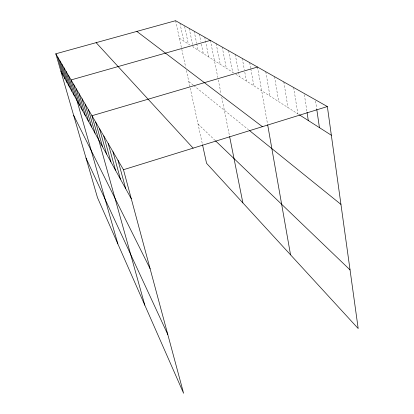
<?xml version="1.0" encoding="UTF-8"?>
<svg xmlns="http://www.w3.org/2000/svg" width="414" height="414" viewBox="0 0 414 414"><rect width="100%" height="100%" fill="white"/><g stroke="black" fill="none" stroke-linecap="round" stroke-linejoin="round"><path stroke-width="0.31" stroke-dasharray="2.07 1.55" d="M179.386 38.238L189.928 44.966M233.713 72.916L193.105 46.994L192.712 45.136M235.773 74.235L298.861 114.507M188.8 81.563L193.26 85.17M193.726 85.543L248.545 129.794M198.027 124.034L214.975 140.299M175.577 20.7L181.642 48.64M181.777 49.25L185.71 67.358M186.383 70.447L202.405 144.186M179.924 23.158L183.769 41.038M184.592 26.351L188.339 43.951M189.188 28.4L192.582 44.515M194.135 31.195L196.634 43.216M196.764 43.848L198.083 50.172M199.305 34.119L200.847 41.623M201.359 44.122L203.284 53.494M204.718 37.182L208.728 56.966M210.384 40.391L217.805 77.485M218.292 79.938L221.112 94.035M221.738 97.161L229.501 135.973M216.155 43.651L220.227 64.31M222.209 47.077L226.303 68.191M228.564 50.668L232.678 72.259M235.24 54.446L239.38 76.538M242.273 58.426L244.348 69.728M244.814 72.243L246.428 81.035M249.683 62.617L250.698 68.248M250.812 68.874L253.849 85.776M257.508 67.042L267.558 124.179M265.772 71.72L269.949 96.053M274.529 76.673L278.7 101.637M283.818 81.92L287.973 107.557M293.681 87.504L297.816 113.84M304.373 94.702L306.95 111.702M315.571 101.047L316.674 108.644"/><path stroke-width="0.62" d="M327.36 106.553L175.577 20.7L55.812 53.799L123.475 169.714L327.36 106.553L358.188 328.55L206.56 163.302L202.539 144.812M257.508 67.042L91.96 115.729L144.807 305.144M210.384 40.391L71.063 79.928L117.84 243.867M299.384 114.838L331.345 135.243M136.837 31.407L262.398 126.679M249.507 130.576L340.95 204.397M215.44 140.744L350.042 269.902M96.126 42.658L193.121 148.14M60.946 71.524L131.29 198.787M73.625 115.268L150.08 268.645M86.034 158.091L167.799 334.538M55.812 53.799L97.487 197.628L183.604 393.3L123.475 169.714M61.758 63.989L67.177 82.79M59.688 60.439L65.008 78.872M57.706 57.049L62.933 75.12M68.569 75.653L74.297 95.67M66.193 71.581L71.813 91.178M63.927 67.694L69.438 86.888M73.609 84.285L79.555 105.187M79.09 93.678L85.274 115.532M76.279 88.865L82.345 110.233M85.175 104.1L91.608 126.989M82.05 98.749L88.358 121.111M88.472 109.751L95.039 133.199M95.655 122.058L102.506 146.706M103.754 135.932L110.9 161.9M99.583 128.785L106.579 154.075M108.199 143.549L115.506 170.232M112.944 151.679L120.417 179.117M118.026 160.384L125.67 188.613M229.62 136.589L242.878 202.886M267.667 124.8L290.54 254.827M307.043 112.334L308.28 120.521M316.767 109.275L319.437 127.641"/></g></svg>
